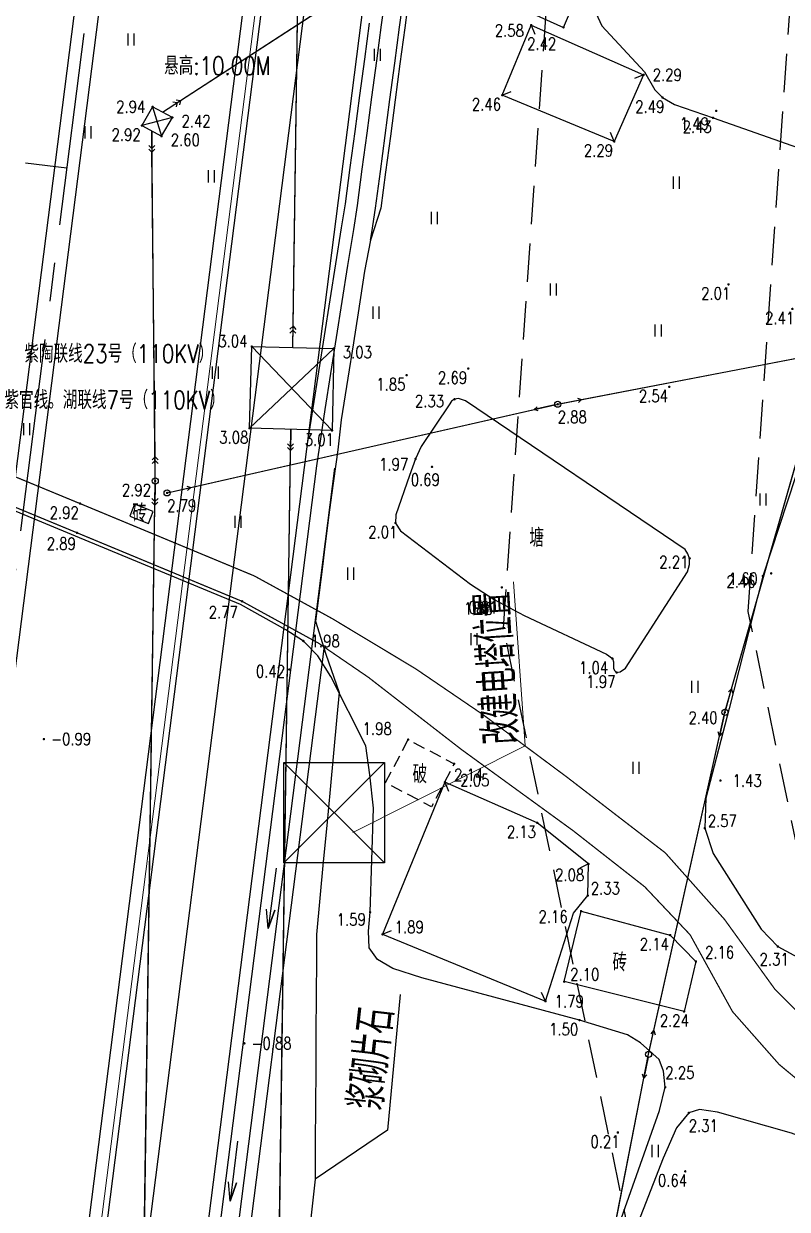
# Model space of a CAD drawing. Extents: x 500036 to 1001740, y 2543128 to 5086681.
# Drawn here: x 500765 to 500827.8, y 2543858.7 to 2543956.4 of the extents above; entities that cross this region are included whole.
import ezdxf
from ezdxf.enums import TextEntityAlignment as Align

# ---------------------------------------------------------------- set-up
doc = ezdxf.new("R2010")
doc.units = 0
doc.header["$LTSCALE"] = 0.5
for name, pattern in [('CENTER', [50.8, 31.75, -6.35, 6.35, -6.35]), ('HIDDEN', [9.525, 6.35, -3.175]), ('X5', [3, 2, -1])]:
    doc.linetypes.add(name, pattern=pattern)
doc.layers.get('0').update_dxf_attribs({"linetype": 'CONTINUOUS', "lineweight": 5})
for name, color, linetype in [('0-文字', 7, 'CONTINUOUS'), ('0新建线路', 7, 'CONTINUOUS'), ('GCD', 8, 'CONTINUOUS'), ('L-河涌边线', 160, 'CONTINUOUS'), ('SPX', 4, 'CONTINUOUS'), ('station', 6, 'CONTINUOUS'), ('zhix', 2, 'CONTINUOUS'), ('分隔带', 3, 'CONTINUOUS'), ('地形图', 8, 'CONTINUOUS'), ('桥梁', 6, 'CONTINUOUS'), ('流水线', 5, 'CONTINUOUS'), ('路基边线', 1, 'CONTINUOUS'), ('路面边线', 7, 'CONTINUOUS')]:
    doc.layers.add(name, color=color, linetype=linetype)
doc.layers.add('标注', color=4, linetype='CONTINUOUS', lineweight=15)
doc.layers.add('隧道', color=6, linetype='CONTINUOUS', lineweight=5)
doc.styles.add('HZ', font='romans.shx', dxfattribs={"width": 0.8, "bigfont": 'hztxt.shx'})
doc.styles.get("Standard").update_dxf_attribs({"font": 'simplex1.shx', "width": 0.7, "bigfont": 'hztxt.shx'})
doc.linetypes.add('10421', pattern='A,2,[150,AAA.SHX,S=1,R=0,X=0,Y=1],1e-11', length=2)

# ---------------------------------------------------------------- blocks, each defined once
blk = doc.blocks.new('GC200')
at = {"linetype": 'Continuous', "const_width": 0.2, "flags": 128}
blk.add_lwpolyline([(-0.1, 0, 1), (0.1, 0, 1)], format="xyb", close=True, dxfattribs=at)
blk = doc.blocks.new('gc013b')
at = {"linetype": 'Continuous'}
blk.add_line((0.5, 0), (4, 0), dxfattribs=at)
at = {"linetype": 'Continuous', "flags": 128}
blk.add_lwpolyline([(3.39, 0.35), (4, 0), (3.39, -0.35)], dxfattribs=at)
blk = doc.blocks.new('gc170')
at = {"linetype": 'Continuous'}
blk.add_circle((0, 0), 0.5, dxfattribs=at)
blk = doc.blocks.new('gc121')
for p, q in [((-0.5, -1), (-0.5, 1)), ((0.5, -1), (0.5, 1))]:
    blk.add_line(p, q)
blk = doc.blocks.new('gc013a')
at = {"linetype": 'Continuous'}
blk.add_line((0.5, 0), (4, 0), dxfattribs=at)
at = {"linetype": 'Continuous', "flags": 128}
for points in [[(2.88, 0.5), (3.38, 0), (2.88, -0.5)], [(3.5, 0.5), (4, 0), (3.5, -0.5)]]:
    blk.add_lwpolyline(points, dxfattribs=at)

msp = doc.modelspace()

# ---------------------------------------------------------------- linework, layer by layer
at = {"layer": '0新建线路', "color": 5}
for points in [[(500786.415, 2543895.506), (500794.679, 2543887.242)], [(500794.679, 2543895.506), (500786.415, 2543887.242)]]:
    msp.add_lwpolyline(points, dxfattribs=at)
msp.add_lwpolyline([(500786.415, 2543895.506), (500794.679, 2543895.506), (500794.679, 2543887.242), (500786.415, 2543887.242)], close=True, dxfattribs=at)
at = {"layer": 'L-河涌边线', "linetype": 'HIDDEN'}
for points in [[(500849.141, 2543789.695), (500824.636, 2543907.953), (500832.14, 2544016.338), (500837.135, 2544079.62), (500821.772, 2544097.598), (500808.522, 2544098.63)], [(500829.557, 2543785.637), (500804.493, 2543906.59), (500812.194, 2544017.816), (500816.544, 2544072.929), (500811.953, 2544078.302), (500806.968, 2544078.69)]]:
    msp.add_lwpolyline(points, dxfattribs=at)
at = {"layer": 'SPX', "flags": 128}
for points in [[(500796.754, 2543959.004), (500796.359, 2543956.03), (500795.964, 2543953.056), (500795.569, 2543950.082), (500795.175, 2543947.108), (500794.78, 2543944.134), (500794.385, 2543941.16), (500793.534, 2543938.543), (500793.053, 2543935.984), (500792.525, 2543932.54), (500792.132, 2543930.069), (500791.684, 2543927.157), (500791.115, 2543923.729), (500790.844, 2543921.265), (500790.336, 2543917.53), (500790.115, 2543915.899), (500789.786, 2543913.314), (500789.576, 2543911.666), (500789.276, 2543909.309), (500789.004, 2543907.167), (500789.86, 2543904.437), (500790.948, 2543901.275), (500790.763, 2543899.282), (500790.486, 2543896.293), (500790.208, 2543893.304), (500789.93, 2543890.315), (500789.653, 2543887.327), (500789.375, 2543884.338), (500789.098, 2543881.349), (500789.085, 2543879.334), (500789.067, 2543876.312), (500789.048, 2543873.291), (500789.029, 2543870.269), (500789.01, 2543867.247), (500788.992, 2543864.225), (500788.973, 2543861.203), (500788.757, 2543859.215), (500788.432, 2543856.232)], [(500789.118, 2543919.945), (500789.8, 2543924.576), (500790.27, 2543927.54), (500790.741, 2543930.504), (500791.211, 2543933.469), (500791.681, 2543936.433), (500792.151, 2543939.397), (500792.467, 2543941.386), (500792.863, 2543944.372), (500793.259, 2543947.346), (500793.654, 2543950.32), (500794.049, 2543953.294), (500794.444, 2543956.268), (500794.84, 2543959.242)], [(500793.534, 2543938.543), (500793.633, 2543939.162), (500793.951, 2543941.17), (500794.35, 2543944.175), (500794.746, 2543947.149), (500795.141, 2543950.123), (500795.536, 2543953.096), (500795.931, 2543956.07), (500796.327, 2543959.044)], [(500788.342, 2543921.768), (500788.812, 2543924.732), (500789.283, 2543927.697), (500789.753, 2543930.661), (500790.223, 2543933.625), (500790.693, 2543936.59), (500791.163, 2543939.554), (500791.477, 2543941.53), (500791.872, 2543944.504), (500792.267, 2543947.478), (500792.663, 2543950.452), (500793.058, 2543953.426), (500793.453, 2543956.4)], [(500788.589, 2543923.321), (500788.812, 2543924.732), (500789.283, 2543927.697), (500789.753, 2543930.661), (500790.223, 2543933.625), (500790.693, 2543936.59), (500791.163, 2543939.554), (500791.477, 2543941.53), (500791.872, 2543944.504), (500792.267, 2543947.478), (500792.663, 2543950.452), (500793.058, 2543953.426), (500793.453, 2543956.4)], [(500778.602, 2543837.338), (500789.118, 2543919.945)], [(500780.09, 2543837.148), (500790.606, 2543919.756)]]:
    msp.add_lwpolyline(points, dxfattribs=at)
msp.add_lwpolyline([(500802.095, 2543807.696), (500795.446, 2543812.425), (500783.282, 2543828.68, -0.194666), (500781.082, 2543837.022), (500789.721, 2543904.881)], format="xyb", dxfattribs=at)
at = {"layer": 'station', "color": 6}
msp.add_line((500768.548, 2543944.449), (500765.147, 2543944.882), dxfattribs=at)
at = {"layer": 'zhix', "linetype": 'CENTER', "flags": 128}
msp.add_lwpolyline([(500793.177, 2543473.03), (500792.623, 2543473.863), (500792.07, 2543474.696), (500791.517, 2543475.529), (500790.964, 2543476.363), (500790.411, 2543477.196), (500789.859, 2543478.029), (500789.306, 2543478.863), (500788.754, 2543479.697), (500788.203, 2543480.531), (500787.652, 2543481.365), (500787.101, 2543482.2), (500786.551, 2543483.035), (500786.001, 2543483.871), (500785.452, 2543484.707), (500784.904, 2543485.543), (500784.357, 2543486.38), (500783.81, 2543487.217), (500783.264, 2543488.055), (500782.719, 2543488.893), (500782.174, 2543489.732), (500781.631, 2543490.572), (500781.089, 2543491.412), (500780.548, 2543492.253), (500780.008, 2543493.094), (500779.469, 2543493.937), (500778.931, 2543494.78), (500778.395, 2543495.624), (500777.859, 2543496.468), (500777.326, 2543497.314), (500776.793, 2543498.161), (500776.262, 2543499.008), (500775.733, 2543499.856), (500775.205, 2543500.706), (500774.679, 2543501.556), (500774.154, 2543502.407), (500773.631, 2543503.26), (500773.11, 2543504.113), (500772.59, 2543504.968), (500772.073, 2543505.823), (500771.557, 2543506.68), (500771.044, 2543507.538), (500770.532, 2543508.397), (500770.022, 2543509.258), (500769.515, 2543510.119), (500769.009, 2543510.982), (500768.506, 2543511.846), (500768.006, 2543512.712), (500767.507, 2543513.579), (500767.011, 2543514.447), (500766.517, 2543515.317), (500766.026, 2543516.188), (500765.537, 2543517.06), (500765.051, 2543517.934), (500764.568, 2543518.81), (500764.087, 2543519.687), (500763.609, 2543520.565), (500763.134, 2543521.445), (500762.662, 2543522.326), (500762.193, 2543523.209), (500761.726, 2543524.094), (500761.263, 2543524.98), (500760.803, 2543525.868), (500760.346, 2543526.757), (500759.892, 2543527.648), (500759.441, 2543528.541), (500758.994, 2543529.436), (500758.55, 2543530.332), (500758.11, 2543531.229), (500757.673, 2543532.129), (500757.239, 2543533.03, -0.10866), (500732.772, 2543637.598), (500732.761, 2543638.598), (500732.753, 2543639.598), (500732.75, 2543640.598), (500732.75, 2543641.598), (500732.754, 2543642.598), (500732.762, 2543643.598), (500732.773, 2543644.598), (500732.788, 2543645.598), (500732.807, 2543646.598), (500732.829, 2543647.597), (500732.854, 2543648.597), (500732.883, 2543649.597), (500732.915, 2543650.596), (500732.951, 2543651.596), (500732.989, 2543652.595), (500733.031, 2543653.594), (500733.076, 2543654.593), (500733.124, 2543655.592), (500733.175, 2543656.59), (500733.228, 2543657.589), (500733.285, 2543658.587), (500733.344, 2543659.586), (500733.407, 2543660.584), (500733.471, 2543661.582), (500733.539, 2543662.579), (500733.609, 2543663.577), (500733.681, 2543664.574), (500733.756, 2543665.571), (500733.834, 2543666.568), (500733.913, 2543667.565), (500733.995, 2543668.562), (500734.079, 2543669.558), (500734.166, 2543670.555), (500734.254, 2543671.551), (500734.345, 2543672.547), (500734.437, 2543673.542), (500734.531, 2543674.538), (500734.628, 2543675.533), (500734.726, 2543676.528), (500734.826, 2543677.523), (500734.927, 2543678.518), (500735.031, 2543679.513), (500735.135, 2543680.507), (500735.242, 2543681.502), (500735.35, 2543682.496), (500735.459, 2543683.49), (500735.569, 2543684.484), (500735.681, 2543685.477), (500735.795, 2543686.471), (500735.909, 2543687.464), (500736.024, 2543688.458), (500736.141, 2543689.451), (500736.259, 2543690.444), (500736.377, 2543691.437), (500736.497, 2543692.43), (500736.617, 2543693.423), (500736.738, 2543694.415), (500736.86, 2543695.408), (500736.983, 2543696.4), (500737.106, 2543697.393), (500737.229, 2543698.385), (500737.354, 2543699.377), (500737.478, 2543700.369), (500737.603, 2543701.361), (500737.729, 2543702.354), (500737.855, 2543703.346), (500737.98, 2543704.338), (500738.107, 2543705.33), (500738.233, 2543706.322), (500738.359, 2543707.314), (500779.058, 2544027.005)], format="xyb", dxfattribs=at)
at = {"layer": '分隔带', "flags": 128}
for points in [[(500737.367, 2543707.44), (500778.066, 2544027.131, 0.024684), (500785.943, 2544182.86, 0.024684)], [(500739.351, 2543707.187), (500780.05, 2544026.879, 0.017447), (500791.815, 2544125.754, 0.015388)]]:
    msp.add_lwpolyline(points, format="xyb", dxfattribs=at)
for points in [[(500772.898, 2543838.064), (500796.666, 2544024.763)], [(500767.024, 2543819.642), (500789.125, 2543993.241)]]:
    msp.add_lwpolyline(points, dxfattribs=at)
at = {"layer": '地形图', "color": 1, "linetype": 'Continuous'}
for p, q in [((500787.158, 2543931.437), (500790.636, 2544175.493)), ((500790.505, 2543929.608), (500783.581, 2543923.04)), ((500783.76, 2543929.767), (500790.376, 2543922.855)), ((500783.697, 2543692.777), (500786.954, 2543921.198))]:
    msp.add_line(p, q, dxfattribs=at)
at = {"layer": '地形图', "linetype": 'Continuous'}
for p, q in [((500777.883, 2543950.025), (500837.523, 2543988.748)), ((500806.768, 2543956.241), (500807.065, 2543955.498)), ((500816.019, 2543952.144), (500815.273, 2543951.855)), ((500804.382, 2543950.469), (500805.121, 2543950.776)), ((500777.229, 2543948.633), (500774.724, 2543947.965)), ((500775.602, 2543949.511), (500776.339, 2543947.087)), ((500813.604, 2543946.661), (500813.306, 2543947.403)), ((500775.799, 2543920.7), (500775.549, 2543945.776)), ((500810.914, 2543925.399), (500829.211, 2543928.931)), ((500823.256, 2543901.572), (500830.626, 2543927.387)), ((500778.743, 2543918.161), (500807, 2543924.577)), ((500773.686, 2543770.872), (500775.79, 2543916.7)), ((500816.866, 2543873.438), (500822.272, 2543897.697)), ((500799.662, 2543893.895), (500799.961, 2543893.153)), ((500811.485, 2543887.162), (500810.759, 2543886.825)), ((500794.531, 2543881.367), (500795.269, 2543881.676)), ((500807.948, 2543875.853), (500807.609, 2543876.578)), ((500812.096, 2543849.305), (500816.048, 2543869.523))]:
    msp.add_line(p, q, dxfattribs=at)
at = {"layer": '地形图', "color": 1, "linetype": 'Continuous', "flags": 128}
for points in [[(500787.133, 2543929.688), (500790.661, 2544177.243)], [(500783.672, 2543691.027), (500786.978, 2543922.947)]]:
    msp.add_lwpolyline(points, dxfattribs=at)
at = {"layer": '地形图', "linetype": 'Continuous', "flags": 128}
for points in [[(500776.415, 2543949.072), (500839.2, 2543989.837), (500903.385, 2544032.645)], [(500773.657, 2543768.872), (500775.819, 2543918.7), (500775.531, 2543947.526)], [(500813.507, 2543809.992), (500811.712, 2543847.342), (500816.431, 2543871.485), (500822.707, 2543899.649), (500831.175, 2543929.31)]]:
    msp.add_lwpolyline(points, dxfattribs=at)
at = {"layer": '地形图', "linetype": '10421', "flags": 128}
for points in [[(500832.955, 2543987.553), (500831.087, 2543987.757), (500827.595, 2543987.403), (500824.376, 2543986.729), (500821.814, 2543985.911), (500820.351, 2543984.878), (500814.966, 2543975.729), (500814.135, 2543973.711), (500813.57, 2543971.553), (500812.894, 2543966.059), (500812.412, 2543961.975), (500812.157, 2543959.793), (500812.064, 2543958.685), (500812.085, 2543957.264), (500812.573, 2543956.19), (500816.099, 2543952.396), (500816.952, 2543950.901), (500817.58, 2543950.273), (500818.547, 2543949.7), (500821.73, 2543948.614), (500838.214, 2543942.813), (500840.474, 2543942.156), (500850.818, 2543939.259), (500853, 2543938.489), (500857.128, 2543936.626), (500859.104, 2543935.557), (500861.945, 2543934.653), (500865.21, 2543934.142), (500866.862, 2543934.261), (500871.817, 2543935.357), (500874.229, 2543936.068), (500876.194, 2543936.889), (500878.35, 2543938.326), (500880.771, 2543940.281), (500881.852, 2543941.434), (500883.417, 2543943.472), (500884.268, 2543944.675), (500884.627, 2543946.068), (500885.249, 2543951.366), (500886.097, 2543958.292), (500885.937, 2543960.238), (500885.086, 2543962.652), (500883.571, 2543965.516), (500881.845, 2543967.922), (500879.313, 2543970.094), (500872.843, 2543973.26), (500862.116, 2543977.079), (500848.144, 2543981.405), (500844.156, 2543982.949), (500838.339, 2543985.476), (500834.564, 2543987.085)], [(500844.444, 2543935.189), (500841.607, 2543935.152), (500838.849, 2543934.758), (500836.803, 2543933.444), (500833.059, 2543930.502), (500831.948, 2543928.912), (500831.205, 2543927.219), (500825.832, 2543910.869), (500823.073, 2543899.956), (500821.14, 2543892.588), (500821.048, 2543890.105), (500821.752, 2543888.035), (500825.685, 2543881.802), (500827.069, 2543880.361), (500829.055, 2543879.283), (500834.287, 2543877.27), (500838.371, 2543876.051), (500841.644, 2543875.731), (500843.644, 2543875.688), (500846.227, 2543876.364), (500848.44, 2543877.11), (500851.628, 2543879.207), (500853.986, 2543880.976), (500855.754, 2543882.804), (500858.777, 2543887.082), (500859.238, 2543888.31), (500859.385, 2543889.323), (500859.387, 2543890.346), (500859.215, 2543892.256), (500859.202, 2543894.092), (500859.342, 2543895.396), (500859.689, 2543897.388), (500860.435, 2543900.88), (500862.543, 2543910.192), (500862.745, 2543911.859), (500862.867, 2543915.719), (500862.77, 2543920.768), (500862.203, 2543924.345), (500861.329, 2543926.763), (500860.118, 2543928.747), (500858.783, 2543930.227), (500855.705, 2543932.041), (500852.403, 2543933.413), (500848.82, 2543934.344)], [(500782.837, 2543908.519), (500769.267, 2543914.156), (500759.448, 2543918.218), (500747.754, 2543922.636), (500731.638, 2543928.238), (500723.025, 2543931.205), (500718.091, 2543932.677), (500714.309, 2543933.416), (500710.854, 2543933.908), (500705.394, 2543933.718), (500704.586, 2543933.567), (500704.036, 2543933.345), (500703.351, 2543932.803), (500702.931, 2543932.236), (500699.34, 2543925.43), (500698.681, 2543923.504), (500698.329, 2543921.661), (500697.882, 2543915.109), (500697.503, 2543912.896), (500696.412, 2543910.968), (500696.412, 2543910.968), (500695.996, 2543909.971), (500695.626, 2543908.937), (500692.709, 2543898.328), (500692.494, 2543897.826), (500692.126, 2543897.393), (500691.791, 2543897.228), (500691.385, 2543897.161), (500688.865, 2543898.289), (500688.534, 2543898.318), (500688.314, 2543898.228), (500688.094, 2543898.059), (500687.957, 2543897.72), (500686.676, 2543894.787), (500686.137, 2543892.95), (500682.554, 2543876.417), (500680.625, 2543868.606), (500680.552, 2543867.873), (500680.527, 2543866.936), (500680.698, 2543865.124), (500682.727, 2543859.589), (500684.146, 2543853.685), (500684.282, 2543853.434), (500684.408, 2543853.246), (500684.748, 2543853.19), (500685.177, 2543853.325), (500686.2, 2543854.046), (500686.519, 2543854.161), (500686.813, 2543854.174), (500687.028, 2543854.131), (500687.274, 2543854.03), (500689.014, 2543852.719), (500689.126, 2543852.515), (500689.157, 2543852.273), (500689.14, 2543851.86), (500688.824, 2543851.52), (500688.784, 2543851.339), (500688.943, 2543851.137), (500690.061, 2543850.526), (500694.718, 2543848.384), (500698.217, 2543846.85), (500701.658, 2543845.59), (500706.487, 2543844.06), (500708.414, 2543843.56), (500711.042, 2543842.943), (500712.149, 2543842.569), (500713.198, 2543841.978), (500715.468, 2543840.063), (500716.166, 2543839.618), (500718.788, 2543838.246), (500719.556, 2543838.034), (500720.098, 2543837.957), (500720.683, 2543838.182), (500721.777, 2543839.268), (500721.989, 2543839.406), (500722.214, 2543839.465), (500722.534, 2543839.325), (500723.074, 2543838.856), (500723.144, 2543838.557), (500723.099, 2543838.203), (500722.168, 2543836.854), (500722.022, 2543836.307), (500722.142, 2543835.721), (500722.898, 2543834.415), (500723.107, 2543833.603), (500723.034, 2543833.074), (500722.849, 2543832.56), (500720.732, 2543828.454), (500719.81, 2543826.954), (500715.983, 2543822.988), (500715.399, 2543822.275), (500714.785, 2543821.366), (500714.171, 2543820.203), (500713.769, 2543819), (500713.447, 2543817.861), (500711.077, 2543806.253), (500709.061, 2543798.909), (500708.737, 2543797.435), (500708.659, 2543796.053), (500708.982, 2543791.195), (500708.956, 2543790.31), (500708.819, 2543788.518), (500708.858, 2543787.16), (500709.059, 2543786.558), (500709.29, 2543786.106), (500710.006, 2543785.717), (500711.614, 2543785.53), (500721.985, 2543786.026), (500725.684, 2543786.032), (500728.96, 2543785.823), (500730.891, 2543785.62), (500732.685, 2543785.311), (500733.942, 2543784.974), (500734.84, 2543784.623), (500741.462, 2543780.571), (500742.293, 2543779.925), (500743.017, 2543779.257), (500743.986, 2543777.996), (500745.283, 2543776.801), (500746.93, 2543775.811), (500750.254, 2543774.151), (500751.961, 2543773.577), (500760.078, 2543771.712), (500763.514, 2543770.807), (500764.925, 2543770.597), (500766.606, 2543770.408), (500772.834, 2543770.224), (500774.212, 2543770.319), (500777.615, 2543771.127), (500778.264, 2543771.169), (500779.036, 2543771.175), (500779.912, 2543770.964), (500780.304, 2543770.936), (500781.199, 2543771.1), (500783.614, 2543771.535), (500784.069, 2543771.765), (500784.49, 2543772.065), (500784.957, 2543772.577), (500785.294, 2543773.071), (500790.547, 2543783.684), (500792.054, 2543786.357), (500794.851, 2543790.521), (500795.465, 2543791.814), (500795.635, 2543792.569), (500795.727, 2543793.631), (500795.438, 2543794.233), (500794.82, 2543794.75), (500792.948, 2543795.171), (500792.798, 2543795.312), (500792.74, 2543795.437), (500792.745, 2543795.715), (500792.855, 2543795.954), (500795.917, 2543800.986), (500802.525, 2543813.48), (500803.517, 2543815.748), (500803.846, 2543817.688), (500803.975, 2543820.637), (500804.441, 2543824.387), (500804.695, 2543825.516), (500805.172, 2543827.455), (500811.764, 2543850.604), (500812.601, 2543853.513), (500817.328, 2543866.853), (500817.801, 2543868.77), (500817.657, 2543870.104), (500817.288, 2543871.053), (500815.749, 2543872.431), (500814.698, 2543873.094), (500810.743, 2543874.302), (500797.755, 2543877.778), (500795.376, 2543878.551), (500794.125, 2543879.295), (500793.424, 2543880.265), (500793.37, 2543881.614), (500793.505, 2543883.191), (500793.773, 2543891.762), (500793.495, 2543894.489), (500793.139, 2543896.894), (500790.282, 2543902.612), (500789.191, 2543904.296), (500788.009, 2543905.52), (500786.576, 2543906.451)], [(500819.808, 2543912.327), (500819.657, 2543912.711), (500819.444, 2543913.057), (500801.35, 2543925.31), (500800.783, 2543925.485), (500800.446, 2543925.427), (500800.212, 2543925.273), (500800.005, 2543924.972), (500797.714, 2543921.527), (500797.247, 2543920.523), (500796.734, 2543919.141), (500795.618, 2543915.924), (500795.598, 2543915.239), (500796.014, 2543914.591), (500801.761, 2543910.21), (500803.724, 2543908.944), (500806.182, 2543907.625), (500812.96, 2543904.432), (500813.451, 2543904.08), (500813.547, 2543903.8), (500813.53, 2543903.259), (500813.64, 2543903.053), (500813.798, 2543902.923), (500814.097, 2543902.974), (500814.516, 2543903.283), (500819.629, 2543911.23), (500819.788, 2543911.825)]]:
    msp.add_lwpolyline(points, close=True, dxfattribs=at)
at = {"layer": '地形图', "linetype": 'Continuous', "flags": 128}
for points, elevation in [([(500811.604, 2543961.122), (500809.107, 2543962.367), (500806.919, 2543957.172), (500809.429, 2543956.058)], 2.468), ([(500816.019, 2543952.144), (500813.604, 2543946.661), (500804.382, 2543950.469), (500806.768, 2543956.241)], 2.29)]:
    msp.add_lwpolyline(points, close=True, dxfattribs=dict(at, elevation=elevation))
for points in [[(500777.229, 2543948.633), (500775.602, 2543949.511), (500774.724, 2543947.965), (500776.339, 2543947.087)], [(500794.531, 2543881.367), (500807.948, 2543875.853), (500810.24, 2543883.122), (500811.419, 2543884.556), (500811.485, 2543887.162), (500807.254, 2543890.553), (500799.662, 2543893.895)], [(500810.869, 2543883.275), (500818.198, 2543881.306), (500820.324, 2543879.131), (500819.353, 2543875.013), (500809.478, 2543877.469)]]:
    msp.add_lwpolyline(points, close=True, dxfattribs=at)
at = {"layer": '地形图', "linetype": 'Continuous', "const_width": 0.1, "flags": 128}
for points in [[(500718.718, 2543935.221), (500723.826, 2543933.697), (500732.494, 2543930.712), (500748.646, 2543925.096), (500760.41, 2543920.652), (500770.269, 2543916.573), (500783.971, 2543910.882), (500790.365, 2543907.378), (500797.258, 2543903.231), (500802.811, 2543899.447), (500809.717, 2543894.305), (500817.795, 2543888.083), (500822.683, 2543882.588), (500826.806, 2543876.871), (500833.406, 2543870.258), (500838.013, 2543866.952), (500844.088, 2543863.731), (500861.04, 2543855.292)], [(500718.163, 2543932.969), (500723.117, 2543931.491), (500731.736, 2543928.522), (500747.856, 2543922.918), (500759.558, 2543918.497), (500769.382, 2543914.433), (500782.967, 2543908.79), (500789.252, 2543905.346), (500793.368, 2543902.529), (500801.015, 2543896.592), (500810.226, 2543889.894), (500816.108, 2543885.282), (500819.844, 2543881.332), (500823.339, 2543874.998), (500827.173, 2543870.653), (500832.327, 2543866.37), (500839.886, 2543861.653), (500846.987, 2543858.268), (500860.343, 2543851.928)]]:
    msp.add_lwpolyline(points, dxfattribs=at)
at = {"layer": '地形图', "linetype": 'Continuous', "elevation": 2.787, "flags": 128}
msp.add_lwpolyline([(500776.793, 2543917.718), (500808.95, 2543925.02), (500831.175, 2543929.31)], dxfattribs=at)
at = {"layer": '地形图', "color": 1, "linetype": 'Continuous', "flags": 128}
msp.add_lwpolyline([(500783.76, 2543929.767), (500790.505, 2543929.608), (500790.376, 2543922.855), (500783.581, 2543923.04)], close=True, dxfattribs=at)
at = {"layer": '地形图', "linetype": 'Continuous', "ltscale": 10}
msp.add_lwpolyline([(500775.267, 2543915.199), (500775.659, 2543916.194), (500774.117, 2543916.801), (500773.726, 2543915.806)], close=True, dxfattribs=at)
at = {"layer": '地形图', "linetype": 'X5', "flags": 128}
msp.add_lwpolyline([(500794.774, 2543893.863), (500796.638, 2543897.402), (500800.423, 2543895.408), (500798.559, 2543891.869)], close=True, dxfattribs=at)
at = {"layer": '地形图', "linetype": '10421', "elevation": 2.195, "flags": 128}
msp.add_lwpolyline([(500853.217, 2543854.366), (500835.177, 2543862.446), (500828.205, 2543865.001), (500822.091, 2543866.728), (500820.627, 2543866.946), (500819.731, 2543866.658), (500818.723, 2543865.421), (500817.63, 2543862.936), (500814.345, 2543854.465), (500812.834, 2543850.475), (500810.037, 2543840.812), (500806.11, 2543828.506), (500805.727, 2543827.061), (500804.838, 2543822.68), (500804.572, 2543821.484), (500804.454, 2543820.243), (500804.763, 2543818.752), (500805.363, 2543817.456), (500806.181, 2543816.572), (500807.467, 2543815.699), (500811.048, 2543814.562), (500823.932, 2543809.334), (500831.71, 2543807.287), (500837.095, 2543805.632), (500841.314, 2543804.319), (500842.98, 2543803.988), (500843.969, 2543804.05), (500845.254, 2543804.769), (500846.002, 2543805.751), (500846.397, 2543806.937), (500846.68, 2543807.663), (500850.307, 2543816.108), (500852.774, 2543819.669), (500854.009, 2543822.113), (500855.249, 2543824.92), (500855.955, 2543828.514), (500856.069, 2543830.213), (500856.395, 2543835.008), (500856.705, 2543836.732), (500857.238, 2543838.892), (500858.524, 2543842.038), (500858.267, 2543843.708), (500857.558, 2543845.887), (500857.189, 2543847.422), (500855.442, 2543847.564), (500855.802, 2543852.036), (500854.822, 2543853.147)], close=True, dxfattribs=at)
at = {"layer": '标注', "linetype": 'ByBlock'}
for p, q in [((500806.264, 2543896.876), (500805.308, 2543910.395)), ((500792.088, 2543889.762), (500806.264, 2543896.876))]:
    msp.add_line(p, q, dxfattribs=at)
at = {"layer": '桥梁', "color": 7}
for p, q in [((500795.986, 2543876.404), (500794.929, 2543865.231)), ((500794.929, 2543865.231), (500788.973, 2543861.203))]:
    msp.add_line(p, q, dxfattribs=at)
at = {"layer": '流水线', "flags": 128}
for points in [[(500785.777, 2543886.812), (500785.109, 2543881.857), (500785.648, 2543883.363), (500785.109, 2543881.857), (500784.988, 2543883.452)], [(500782.597, 2543864.343), (500781.983, 2543859.381), (500782.506, 2543860.893), (500781.983, 2543859.381), (500781.845, 2543860.975)]]:
    msp.add_lwpolyline(points, dxfattribs=at)
at = {"layer": '路基边线', "flags": 128}
msp.add_lwpolyline([(500777.61, 2543837.464), (500801.378, 2544024.164)], dxfattribs=at)
at = {"layer": '路面边线', "flags": 128}
msp.add_lwpolyline([(500765.536, 2543819.832), (500787.51, 2543992.436)], dxfattribs=at)
at = {"layer": '隧道', "flags": 128}
msp.add_lwpolyline([(500766.528, 2543819.706), (500788.629, 2543993.304)], dxfattribs=at)

# ---------------------------------------------------------------- block references
at = {"layer": '地形图', "linetype": 'Continuous', "xscale": 0.5, "yscale": 0.5}
for name, p in [('gc121', (500773.832, 2543955.055)), ('gc121', (500794.118, 2543953.792)), ('gc121', (500770.298, 2543947.407)), ('gc121', (500780.454, 2543943.787)), ('gc121', (500818.735, 2543943.267)), ('gc121', (500798.798, 2543940.36)), ('gc121', (500808.591, 2543934.473)), ('gc121', (500794.004, 2543932.561)), ('gc121', (500817.229, 2543931.095)), ('gc121', (500780.769, 2543927.624)), ('gc170', (500808.95, 2543925.02)), ('gc121', (500765.248, 2543922.974)), ('gc170', (500775.819, 2543918.7)), ('gc170', (500776.793, 2543917.718)), ('gc121', (500825.864, 2543917.179)), ('gc121', (500782.65, 2543915.343)), ('gc121', (500791.927, 2543911.066)), ('gc121', (500802.077, 2543905.67)), ('gc121', (500820.248, 2543901.745)), ('gc170', (500822.707, 2543899.649)), ('gc121', (500815.41, 2543895.072)), ('gc170', (500816.431, 2543871.485)), ('gc121', (500816.982, 2543863.526))]:
    msp.add_blockref(name, p, dxfattribs=at)
at = {"layer": '地形图', "linetype": 'Continuous'}
ref = msp.add_blockref('GC200', (500806.768, 2543956.241, 2.582), dxfattribs=dict(at, xscale=0.5, yscale=0.5, zscale=0.5))
ref.add_attrib('height', '2.58', dxfattribs={"layer": 'GCD', "linetype": 'Continuous', "height": 1, "style": 'HZ', "width": 0.8}).set_placement((500803.768, 2543955.791, 2.58), align=Align.MIDDLE_LEFT)
ref = msp.add_blockref('GC200', (500809.429, 2543956.058, 2.424), dxfattribs=dict(at, xscale=0.5, yscale=0.5, zscale=0.5))
ref.add_attrib('height', '2.42', dxfattribs={"layer": 'GCD', "linetype": 'Continuous', "height": 1, "style": 'HZ', "width": 0.8}).set_placement((500806.429, 2543954.708, 2.42), align=Align.MIDDLE_LEFT)
ref = msp.add_blockref('GC200', (500816.019, 2543952.144, 2.29), dxfattribs=dict(at, xscale=0.5, yscale=0.5, zscale=0.5))
ref.add_attrib('height', '2.29', dxfattribs={"layer": 'GCD', "linetype": 'Continuous', "height": 1, "style": 'HZ', "width": 0.8}).set_placement((500816.769, 2543952.144, 2.29), align=Align.MIDDLE_LEFT)
ref = msp.add_blockref('GC200', (500775.602, 2543949.511, 2.935), dxfattribs=dict(at, xscale=0.5, yscale=0.5, zscale=0.5))
ref.add_attrib('height', '2.94', dxfattribs={"layer": 'GCD', "linetype": 'Continuous', "height": 1, "style": 'HZ', "width": 0.8}).set_placement((500772.602, 2543949.511, 2.94), align=Align.MIDDLE_LEFT)
at = {"layer": '地形图', "linetype": 'Continuous', "yscale": 0.5}
for name, p, xscale, rotation in [('gc013a', (500776.206, 2543948.936), 0.4999999999092162, 32.99495395497444), ('gc013a', (500775.529, 2543947.776), 0.5000000002215287, 270.5721238480321), ('gc013a', (500787.129, 2543929.438), 0.5000000000168668, 89.18355936545538), ('gc013b', (500808.95, 2543925.02), 0.4999999999770872, 10.92520291233622), ('gc013b', (500808.95, 2543925.02), 0.5000000000199118, 192.7934070657728), ('gc013a', (500786.982, 2543923.197), 0.5000000000800737, 269.1831994300582), ('gc013a', (500775.819, 2543918.7), 0.5000000002215287, 90.5721238480321), ('gc013a', (500775.819, 2543918.7), 0.4999999998077667, 269.1731714802733), ('gc013b', (500776.793, 2543917.718), 0.5000000000199117, 12.79340706577281), ('gc013b', (500822.707, 2543899.649), 0.5000000000041401, 74.06634069839807), ('gc013b', (500822.707, 2543899.649), 0.499999999810155, 257.4383402779631), ('gc013b', (500816.431, 2543871.485), 0.4999999998101549, 77.43834027796309), ('gc013b', (500816.431, 2543871.485), 0.4999999999876352, 258.9394750973649)]:
    msp.add_blockref(name, p, dxfattribs=dict(at, xscale=xscale, rotation=rotation))
at = {"layer": '地形图', "linetype": 'Continuous'}
ref = msp.add_blockref('GC200', (500804.382, 2543950.469, 2.456), dxfattribs=dict(at, xscale=0.5, yscale=0.5, zscale=0.5))
ref.add_attrib('height', '2.46', dxfattribs={"layer": 'GCD', "linetype": 'Continuous', "height": 1, "style": 'HZ', "width": 0.8}).set_placement((500801.882, 2543949.719, 2.46), align=Align.MIDDLE_LEFT)
ref = msp.add_blockref('GC200', (500817.58, 2543950.273, 2.493), dxfattribs=dict(at, xscale=0.5, yscale=0.5, zscale=0.5))
ref.add_attrib('height', '2.49', dxfattribs={"layer": 'GCD', "linetype": 'Continuous', "height": 1, "style": 'HZ', "width": 0.8}).set_placement((500815.33, 2543949.523, 2.49), align=Align.MIDDLE_LEFT)
ref = msp.add_blockref('GC200', (500777.229, 2543948.633, 2.422), dxfattribs=dict(at, xscale=0.5, yscale=0.5, zscale=0.5))
ref.add_attrib('height', '2.42', dxfattribs={"layer": 'GCD', "linetype": 'Continuous', "height": 1, "style": 'HZ', "width": 0.8}).set_placement((500777.979, 2543948.333, 2.42), align=Align.MIDDLE_LEFT)
ref = msp.add_blockref('GC200', (500821.995, 2543949.177, 1.49), dxfattribs=dict(at, xscale=0.5, yscale=0.5, zscale=0.5))
ref.add_attrib('height', '1.49', dxfattribs={"layer": 'GCD', "linetype": 'Continuous', "height": 1, "style": 'HZ', "width": 0.8}).set_placement((500818.995, 2543948.127, 1.49), align=Align.MIDDLE_LEFT)
ref = msp.add_blockref('GC200', (500821.73, 2543948.614, 2.429), dxfattribs=dict(at, xscale=0.5, yscale=0.5, zscale=0.5))
ref.add_attrib('height', '2.43', dxfattribs={"layer": 'GCD', "linetype": 'Continuous', "height": 1, "style": 'HZ', "width": 0.8}).set_placement((500819.23, 2543947.864, 2.43), align=Align.MIDDLE_LEFT)
ref = msp.add_blockref('GC200', (500774.724, 2543947.965, 2.922), dxfattribs=dict(at, xscale=0.5, yscale=0.5, zscale=0.5))
ref.add_attrib('height', '2.92', dxfattribs={"layer": 'GCD', "linetype": 'Continuous', "height": 1, "style": 'HZ', "width": 0.8}).set_placement((500772.224, 2543947.215, 2.92), align=Align.MIDDLE_LEFT)
ref = msp.add_blockref('GC200', (500776.339, 2543947.087, 2.602), dxfattribs=dict(at, xscale=0.5, yscale=0.5, zscale=0.5))
ref.add_attrib('height', '2.60', dxfattribs={"layer": 'GCD', "linetype": 'Continuous', "height": 1, "style": 'HZ', "width": 0.8}).set_placement((500777.089, 2543946.787, 2.6), align=Align.MIDDLE_LEFT)
ref = msp.add_blockref('GC200', (500813.604, 2543946.661, 2.286), dxfattribs=dict(at, xscale=0.5, yscale=0.5, zscale=0.5))
ref.add_attrib('height', '2.29', dxfattribs={"layer": 'GCD', "linetype": 'Continuous', "height": 1, "style": 'HZ', "width": 0.8}).set_placement((500811.104, 2543945.911, 2.29), align=Align.MIDDLE_LEFT)
ref = msp.add_blockref('GC200', (500823.004, 2543934.89, 2.01), dxfattribs=dict(at, xscale=0.5, yscale=0.5, zscale=0.5))
ref.add_attrib('height', '2.01', dxfattribs={"layer": 'GCD', "linetype": 'Continuous', "height": 1, "style": 'HZ', "width": 0.8}).set_placement((500820.754, 2543934.14, 2.01), align=Align.MIDDLE_LEFT)
ref = msp.add_blockref('GC200', (500828.262, 2543932.868, 2.411), dxfattribs=dict(at, xscale=0.5, yscale=0.5, zscale=0.5))
ref.add_attrib('height', '2.41', dxfattribs={"layer": 'GCD', "linetype": 'Continuous', "height": 1, "style": 'HZ', "width": 0.8}).set_placement((500826.012, 2543932.118, 2.41), align=Align.MIDDLE_LEFT)
ref = msp.add_blockref('GC200', (500783.76, 2543929.767, 3.036), dxfattribs=dict(at, xscale=0.5, yscale=0.5, zscale=0.5))
ref.add_attrib('height', '3.04', dxfattribs={"layer": 'GCD', "linetype": 'Continuous', "height": 1, "style": 'HZ', "width": 0.8}).set_placement((500781.01, 2543930.217, 3.04), align=Align.MIDDLE_LEFT)
ref = msp.add_blockref('GC200', (500790.505, 2543929.608, 3.033), dxfattribs=dict(at, xscale=0.5, yscale=0.5, zscale=0.5))
ref.add_attrib('height', '3.03', dxfattribs={"layer": 'GCD', "linetype": 'Continuous', "height": 1, "style": 'HZ', "width": 0.8}).set_placement((500791.255, 2543929.308, 3.03), align=Align.MIDDLE_LEFT)
ref = msp.add_blockref('GC200', (500796.511, 2543927.409, 1.85), dxfattribs=dict(at, xscale=0.5, yscale=0.5, zscale=0.5))
ref.add_attrib('height', '1.85', dxfattribs={"layer": 'GCD', "linetype": 'Continuous', "height": 1, "style": 'HZ', "width": 0.8}).set_placement((500794.011, 2543926.659, 1.85), align=Align.MIDDLE_LEFT)
ref = msp.add_blockref('GC200', (500801.587, 2543927.953, 2.689), dxfattribs=dict(at, xscale=0.5, yscale=0.5, zscale=0.5))
ref.add_attrib('height', '2.69', dxfattribs={"layer": 'GCD', "linetype": 'Continuous', "height": 1, "style": 'HZ', "width": 0.8}).set_placement((500799.087, 2543927.203, 2.69), align=Align.MIDDLE_LEFT)
ref = msp.add_blockref('GC200', (500818.132, 2543926.452, 2.54), dxfattribs=dict(at, xscale=0.5, yscale=0.5, zscale=0.5))
ref.add_attrib('height', '2.54', dxfattribs={"layer": 'GCD', "linetype": 'Continuous', "height": 1, "style": 'HZ', "width": 0.8}).set_placement((500815.632, 2543925.702, 2.54), align=Align.MIDDLE_LEFT)
ref = msp.add_blockref('GC200', (500800.446, 2543925.427, 2.332), dxfattribs=dict(at, xscale=0.5, yscale=0.5, zscale=0.5))
ref.add_attrib('height', '2.33', dxfattribs={"layer": 'GCD', "linetype": 'Continuous', "height": 1, "style": 'HZ', "width": 0.8}).set_placement((500797.196, 2543925.277, 2.33), align=Align.MIDDLE_LEFT)
ref = msp.add_blockref('GC200', (500808.95, 2543925.02, 2.884), dxfattribs=dict(at, xscale=0.5, yscale=0.5, zscale=0.5))
ref.add_attrib('height', '2.88', dxfattribs={"layer": 'GCD', "linetype": 'Continuous', "height": 1, "style": 'HZ', "width": 0.8}).set_placement((500808.95, 2543923.97, 2.88), align=Align.MIDDLE_LEFT)
ref = msp.add_blockref('GC200', (500783.581, 2543923.04, 3.08), dxfattribs=dict(at, xscale=0.5, yscale=0.5, zscale=0.5))
ref.add_attrib('height', '3.08', dxfattribs={"layer": 'GCD', "linetype": 'Continuous', "height": 1, "style": 'HZ', "width": 0.8}).set_placement((500781.081, 2543922.29, 3.08), align=Align.MIDDLE_LEFT)
ref = msp.add_blockref('GC200', (500790.376, 2543922.855, 3.006), dxfattribs=dict(at, xscale=0.5, yscale=0.5, zscale=0.5))
ref.add_attrib('height', '3.01', dxfattribs={"layer": 'GCD', "linetype": 'Continuous', "height": 1, "style": 'HZ', "width": 0.8}).set_placement((500788.126, 2543922.105, 3.01), align=Align.MIDDLE_LEFT)
ref = msp.add_blockref('GC200', (500797.247, 2543920.523, 1.969), dxfattribs=dict(at, xscale=0.5, yscale=0.5, zscale=0.5))
ref.add_attrib('height', '1.97', dxfattribs={"layer": 'GCD', "linetype": 'Continuous', "height": 1, "style": 'HZ', "width": 0.8}).set_placement((500794.247, 2543920.073, 1.97), align=Align.MIDDLE_LEFT)
ref = msp.add_blockref('GC200', (500798.6, 2543919.857, 0.686), dxfattribs=dict(at, xscale=0.5, yscale=0.5, zscale=0.5))
ref.add_attrib('height', '0.69', dxfattribs={"layer": 'GCD', "linetype": 'Continuous', "height": 1, "style": 'HZ', "width": 0.8}).set_placement((500796.85, 2543918.807, 0.69), align=Align.MIDDLE_LEFT)
ref = msp.add_blockref('GC200', (500775.819, 2543918.7, 2.922), dxfattribs=dict(at, xscale=0.5, yscale=0.5, zscale=0.5))
ref.add_attrib('height', '2.92', dxfattribs={"layer": 'GCD', "linetype": 'Continuous', "height": 1, "style": 'HZ', "width": 0.8}).set_placement((500773.069, 2543917.95, 2.92), align=Align.MIDDLE_LEFT)
ref = msp.add_blockref('GC200', (500776.793, 2543917.718, 2.787), dxfattribs=dict(at, xscale=0.5, yscale=0.5, zscale=0.5))
ref.add_attrib('height', '2.79', dxfattribs={"layer": 'GCD', "linetype": 'Continuous', "height": 1, "style": 'HZ', "width": 0.8}).set_placement((500776.793, 2543916.668, 2.79), align=Align.MIDDLE_LEFT)
ref = msp.add_blockref('GC200', (500769.627, 2543916.839, 2.916), dxfattribs=dict(at, xscale=0.5, yscale=0.5, zscale=0.5))
ref.add_attrib('height', '2.92', dxfattribs={"layer": 'GCD', "linetype": 'Continuous', "height": 1, "style": 'HZ', "width": 0.8}).set_placement((500767.127, 2543916.089, 2.92), align=Align.MIDDLE_LEFT)
ref = msp.add_blockref('GC200', (500769.382, 2543914.433, 2.89), dxfattribs=dict(at, xscale=0.5, yscale=0.5, zscale=0.5))
ref.add_attrib('height', '2.89', dxfattribs={"layer": 'GCD', "linetype": 'Continuous', "height": 1, "style": 'HZ', "width": 0.8}).set_placement((500766.882, 2543913.533, 2.89), align=Align.MIDDLE_LEFT)
ref = msp.add_blockref('GC200', (500795.598, 2543915.239, 2.009), dxfattribs=dict(at, xscale=0.5, yscale=0.5, zscale=0.5))
ref.add_attrib('height', '2.01', dxfattribs={"layer": 'GCD', "linetype": 'Continuous', "height": 1, "style": 'HZ', "width": 0.8}).set_placement((500793.348, 2543914.489, 2.01), align=Align.MIDDLE_LEFT)
ref = msp.add_blockref('GC200', (500819.808, 2543912.327, 2.212), dxfattribs=dict(at, xscale=0.5, yscale=0.5, zscale=0.5))
ref.add_attrib('height', '2.21', dxfattribs={"layer": 'GCD', "linetype": 'Continuous', "height": 1, "style": 'HZ', "width": 0.8}).set_placement((500817.308, 2543912.027, 2.21), align=Align.MIDDLE_LEFT)
ref = msp.add_blockref('GC200', (500825.832, 2543910.869, 2.456), dxfattribs=dict(at, xscale=0.5, yscale=0.5, zscale=0.5))
ref.add_attrib('height', '2.46', dxfattribs={"layer": 'GCD', "linetype": 'Continuous', "height": 1, "style": 'HZ', "width": 0.8}).set_placement((500822.832, 2543910.419, 2.46), align=Align.MIDDLE_LEFT)
ref = msp.add_blockref('GC200', (500826.517, 2543911.093, 1.604), dxfattribs=dict(at, xscale=0.5, yscale=0.5, zscale=0.5))
ref.add_attrib('height', '1.60', dxfattribs={"layer": 'GCD', "linetype": 'Continuous', "height": 1, "style": 'HZ', "width": 0.8}).set_placement((500823.017, 2543910.643, 1.6), align=Align.MIDDLE_LEFT)
ref = msp.add_blockref('GC200', (500804.343, 2543909.938, 0.81), dxfattribs=dict(at, xscale=0.5, yscale=0.5, zscale=0.5))
ref.add_attrib('height', '0.81', dxfattribs={"layer": 'GCD', "linetype": 'Continuous', "height": 1, "style": 'HZ', "width": 0.8}).set_placement((500801.593, 2543908.288, 0.81), align=Align.MIDDLE_LEFT)
ref = msp.add_blockref('GC200', (500782.967, 2543908.79, 2.772), dxfattribs=dict(at, xscale=0.5, yscale=0.5, zscale=0.5))
ref.add_attrib('height', '2.77', dxfattribs={"layer": 'GCD', "linetype": 'Continuous', "height": 1, "style": 'HZ', "width": 0.8}).set_placement((500780.217, 2543907.89, 2.77), align=Align.MIDDLE_LEFT)
ref = msp.add_blockref('GC200', (500803.724, 2543908.944, 1.857), dxfattribs=dict(at, xscale=0.5, yscale=0.5, zscale=0.5))
ref.add_attrib('height', '1.86', dxfattribs={"layer": 'GCD', "linetype": 'Continuous', "height": 1, "style": 'HZ', "width": 0.8}).set_placement((500801.224, 2543908.194, 1.86), align=Align.MIDDLE_LEFT)
ref = msp.add_blockref('GC200', (500788.009, 2543905.52, 1.984), dxfattribs=dict(at, xscale=0.5, yscale=0.5, zscale=0.5))
ref.add_attrib('height', '1.98', dxfattribs={"layer": 'GCD', "linetype": 'Continuous', "height": 1, "style": 'HZ', "width": 0.8}).set_placement((500788.609, 2543905.52, 1.984), align=Align.MIDDLE_LEFT)
ref = msp.add_blockref('GC200', (500813.451, 2543904.08, 1.037), dxfattribs=dict(at, xscale=0.5, yscale=0.5, zscale=0.5))
ref.add_attrib('height', '1.04', dxfattribs={"layer": 'GCD', "linetype": 'Continuous', "height": 1, "style": 'HZ', "width": 0.8}).set_placement((500810.701, 2543903.33, 1.04), align=Align.MIDDLE_LEFT)
ref = msp.add_blockref('GC200', (500786.854, 2543903.172, 0.416), dxfattribs=dict(at, xscale=0.5, yscale=0.5, zscale=0.5))
ref.add_attrib('height', '0.42', dxfattribs={"layer": 'GCD', "linetype": 'Continuous', "height": 1, "style": 'HZ', "width": 0.8}).set_placement((500784.104, 2543903.022, 0.42), align=Align.MIDDLE_LEFT)
ref = msp.add_blockref('GC200', (500813.798, 2543902.923, 1.966), dxfattribs=dict(at, xscale=0.5, yscale=0.5, zscale=0.5))
ref.add_attrib('height', '1.97', dxfattribs={"layer": 'GCD', "linetype": 'Continuous', "height": 1, "style": 'HZ', "width": 0.8}).set_placement((500811.298, 2543902.173, 1.97), align=Align.MIDDLE_LEFT)
ref = msp.add_blockref('GC200', (500822.707, 2543899.649, 2.403), dxfattribs=dict(at, xscale=0.5, yscale=0.5, zscale=0.5))
ref.add_attrib('height', '2.40', dxfattribs={"layer": 'GCD', "linetype": 'Continuous', "height": 1, "style": 'HZ', "width": 0.8}).set_placement((500819.707, 2543899.199, 2.4), align=Align.MIDDLE_LEFT)
ref = msp.add_blockref('GC200', (500766.656, 2543897.445, -0.99), dxfattribs=dict(at, xscale=0.5, yscale=0.5, zscale=0.5))
ref.add_attrib('height', '-0.99', dxfattribs={"layer": 'GCD', "linetype": 'Continuous', "height": 1, "style": 'HZ', "width": 0.8}).set_placement((500767.256, 2543897.445, -0.99), align=Align.MIDDLE_LEFT)
ref = msp.add_blockref('GC200', (500796.638, 2543897.402, 1.984), dxfattribs=dict(at, xscale=0.5, yscale=0.5, zscale=0.5))
ref.add_attrib('height', '1.98', dxfattribs={"layer": 'GCD', "linetype": 'Continuous', "height": 1, "style": 'HZ', "width": 0.8}).set_placement((500792.888, 2543898.302, 1.98), align=Align.MIDDLE_LEFT)
ref = msp.add_blockref('GC200', (500799.662, 2543893.895, 2.135), dxfattribs=dict(at, xscale=0.5, yscale=0.5, zscale=0.5))
ref.add_attrib('height', '2.14', dxfattribs={"layer": 'GCD', "linetype": 'Continuous', "height": 1, "style": 'HZ', "width": 0.8}).set_placement((500800.412, 2543894.495, 2.14), align=Align.MIDDLE_LEFT)
ref = msp.add_blockref('GC200', (500800.423, 2543895.408, 2.05), dxfattribs=dict(at, xscale=0.5, yscale=0.5, zscale=0.5))
ref.add_attrib('height', '2.05', dxfattribs={"layer": 'GCD', "linetype": 'Continuous', "height": 1, "style": 'HZ', "width": 0.8}).set_placement((500800.923, 2543894.058, 2.05), align=Align.MIDDLE_LEFT)
ref = msp.add_blockref('GC200', (500822.339, 2543894.026, 1.431), dxfattribs=dict(at, xscale=0.5, yscale=0.5, zscale=0.5))
ref.add_attrib('height', '1.43', dxfattribs={"layer": 'GCD', "linetype": 'Continuous', "height": 1, "style": 'HZ', "width": 0.8}).set_placement((500823.339, 2543894.026, 1.43), align=Align.MIDDLE_LEFT)
ref = msp.add_blockref('GC200', (500821.048, 2543890.105, 2.572), dxfattribs=dict(at, xscale=0.5, yscale=0.5, zscale=0.5))
ref.add_attrib('height', '2.57', dxfattribs={"layer": 'GCD', "linetype": 'Continuous', "height": 1, "style": 'HZ', "width": 0.8}).set_placement((500821.298, 2543890.705, 2.57), align=Align.MIDDLE_LEFT)
ref = msp.add_blockref('GC200', (500807.254, 2543890.553, 2.13), dxfattribs=dict(at, xscale=0.5, yscale=0.5, zscale=0.5))
ref.add_attrib('height', '2.13', dxfattribs={"layer": 'GCD', "linetype": 'Continuous', "height": 1, "style": 'HZ', "width": 0.8}).set_placement((500804.754, 2543889.803, 2.13), align=Align.MIDDLE_LEFT)
ref = msp.add_blockref('GC200', (500811.485, 2543887.162, 2.084), dxfattribs=dict(at, xscale=0.5, yscale=0.5, zscale=0.5))
ref.add_attrib('height', '2.08', dxfattribs={"layer": 'GCD', "linetype": 'Continuous', "height": 1, "style": 'HZ', "width": 0.8}).set_placement((500808.735, 2543886.262, 2.08), align=Align.MIDDLE_LEFT)
ref = msp.add_blockref('GC200', (500811.419, 2543884.556, 2.326), dxfattribs=dict(at, xscale=0.5, yscale=0.5, zscale=0.5))
ref.add_attrib('height', '2.33', dxfattribs={"layer": 'GCD', "linetype": 'Continuous', "height": 1, "style": 'HZ', "width": 0.8}).set_placement((500811.669, 2543885.156, 2.33), align=Align.MIDDLE_LEFT)
ref = msp.add_blockref('GC200', (500793.505, 2543883.191, 1.587), dxfattribs=dict(at, xscale=0.5, yscale=0.5, zscale=0.5))
ref.add_attrib('height', '1.59', dxfattribs={"layer": 'GCD', "linetype": 'Continuous', "height": 1, "style": 'HZ', "width": 0.8}).set_placement((500790.755, 2543882.591, 1.59), align=Align.MIDDLE_LEFT)
ref = msp.add_blockref('GC200', (500810.869, 2543883.275, 2.155), dxfattribs=dict(at, xscale=0.5, yscale=0.5, zscale=0.5))
ref.add_attrib('height', '2.16', dxfattribs={"layer": 'GCD', "linetype": 'Continuous', "height": 1, "style": 'HZ', "width": 0.8}).set_placement((500807.369, 2543882.825, 2.16), align=Align.MIDDLE_LEFT)
ref = msp.add_blockref('GC200', (500794.531, 2543881.367, 1.892), dxfattribs=dict(at, xscale=0.5, yscale=0.5, zscale=0.5))
ref.add_attrib('height', '1.89', dxfattribs={"layer": 'GCD', "linetype": 'Continuous', "height": 1, "style": 'HZ', "width": 0.8}).set_placement((500795.531, 2543881.967, 1.89), align=Align.MIDDLE_LEFT)
ref = msp.add_blockref('GC200', (500818.198, 2543881.306, 2.136), dxfattribs=dict(at, xscale=0.5, yscale=0.5, zscale=0.5))
ref.add_attrib('height', '2.14', dxfattribs={"layer": 'GCD', "linetype": 'Continuous', "height": 1, "style": 'HZ', "width": 0.8}).set_placement((500815.698, 2543880.556, 2.14), align=Align.MIDDLE_LEFT)
ref = msp.add_blockref('GC200', (500820.324, 2543879.131, 2.16), dxfattribs=dict(at, xscale=0.5, yscale=0.5, zscale=0.5))
ref.add_attrib('height', '2.16', dxfattribs={"layer": 'GCD', "linetype": 'Continuous', "height": 1, "style": 'HZ', "width": 0.8}).set_placement((500821.074, 2543879.881, 2.16), align=Align.MIDDLE_LEFT)
ref = msp.add_blockref('GC200', (500827.069, 2543880.361, 2.307), dxfattribs=dict(at, xscale=0.5, yscale=0.5, zscale=0.5))
ref.add_attrib('height', '2.31', dxfattribs={"layer": 'GCD', "linetype": 'Continuous', "height": 1, "style": 'HZ', "width": 0.8}).set_placement((500825.569, 2543879.311, 2.31), align=Align.MIDDLE_LEFT)
ref = msp.add_blockref('GC200', (500809.478, 2543877.469, 2.097), dxfattribs=dict(at, xscale=0.5, yscale=0.5, zscale=0.5))
ref.add_attrib('height', '2.10', dxfattribs={"layer": 'GCD', "linetype": 'Continuous', "height": 1, "style": 'HZ', "width": 0.8}).set_placement((500809.978, 2543878.069, 2.1), align=Align.MIDDLE_LEFT)
ref = msp.add_blockref('GC200', (500807.948, 2543875.853, 1.791), dxfattribs=dict(at, xscale=0.5, yscale=0.5, zscale=0.5))
ref.add_attrib('height', '1.79', dxfattribs={"layer": 'GCD', "linetype": 'Continuous', "height": 1, "style": 'HZ', "width": 0.8}).set_placement((500808.698, 2543875.853, 1.79), align=Align.MIDDLE_LEFT)
ref = msp.add_blockref('GC200', (500819.353, 2543875.013, 2.243), dxfattribs=dict(at, xscale=0.5, yscale=0.5, zscale=0.5))
ref.add_attrib('height', '2.24', dxfattribs={"layer": 'GCD', "linetype": 'Continuous', "height": 1, "style": 'HZ', "width": 0.8}).set_placement((500817.353, 2543874.263, 2.24), align=Align.MIDDLE_LEFT)
ref = msp.add_blockref('GC200', (500810.743, 2543874.302, 1.502), dxfattribs=dict(at, xscale=0.5, yscale=0.5, zscale=0.5))
ref.add_attrib('height', '1.50', dxfattribs={"layer": 'GCD', "linetype": 'Continuous', "height": 1, "style": 'HZ', "width": 0.8}).set_placement((500808.243, 2543873.552, 1.5), align=Align.MIDDLE_LEFT)
ref = msp.add_blockref('GC200', (500783.149, 2543872.389, -0.88), dxfattribs=dict(at, xscale=0.5, yscale=0.5, zscale=0.5))
ref.add_attrib('height', '-0.88', dxfattribs={"layer": 'GCD', "linetype": 'Continuous', "height": 1, "style": 'HZ', "width": 0.8}).set_placement((500783.749, 2543872.389, -0.88), align=Align.MIDDLE_LEFT)
ref = msp.add_blockref('GC200', (500817.801, 2543868.77, 2.254), dxfattribs=dict(at, xscale=0.5, yscale=0.5, zscale=0.5))
ref.add_attrib('height', '2.25', dxfattribs={"layer": 'GCD', "linetype": 'Continuous', "height": 1, "style": 'HZ', "width": 0.8}).set_placement((500817.801, 2543869.97, 2.25), align=Align.MIDDLE_LEFT)
ref = msp.add_blockref('GC200', (500819.731, 2543866.658, 2.31), dxfattribs=dict(at, xscale=0.5, yscale=0.5, zscale=0.5))
ref.add_attrib('height', '2.31', dxfattribs={"layer": 'GCD', "linetype": 'Continuous', "height": 1, "style": 'HZ', "width": 0.8}).set_placement((500819.731, 2543865.608, 2.31), align=Align.MIDDLE_LEFT)
ref = msp.add_blockref('GC200', (500813.896, 2543865.046, 0.21), dxfattribs=dict(at, xscale=0.5, yscale=0.5, zscale=0.5))
ref.add_attrib('height', '0.21', dxfattribs={"layer": 'GCD', "linetype": 'Continuous', "height": 1, "style": 'HZ', "width": 0.8}).set_placement((500811.646, 2543864.296, 0.21), align=Align.MIDDLE_LEFT)
ref = msp.add_blockref('GC200', (500819.448, 2543861.847, 0.641), dxfattribs=dict(at, xscale=0.5, yscale=0.5, zscale=0.5))
ref.add_attrib('height', '0.64', dxfattribs={"layer": 'GCD', "linetype": 'Continuous', "height": 1, "style": 'HZ', "width": 0.8}).set_placement((500817.198, 2543861.097, 0.64), align=Align.MIDDLE_LEFT)

# ---------------------------------------------------------------- texts
at = {"layer": '0-文字', "ltscale": 1000, "width": 0.7}
msp.add_text('改建电塔位置', height=3, rotation=93.55634, dxfattribs=at).set_placement((500803.563, 2543909.6), align=Align.MIDDLE_RIGHT)
at = {"layer": '地形图', "linetype": 'Continuous', "style": 'HZ', "width": 0.8}
for s, p in [('悬高:10.00M', (500780.939, 2543952.974)), ('紫陶联线23号（110KV）', (500772.819, 2543929.262)), ('紫官线。湖联线7号（110KV）', (500772.468, 2543925.45)), ('塘', (500807.215, 2543914.111))]:
    msp.add_text(s, height=1.5, dxfattribs=at).set_placement(p, align=Align.MIDDLE)
for p in [(500775.123, 2543916.046), (500814.657, 2543879.062)]:
    msp.add_text('砖', height=1.5, dxfattribs=at).set_placement(p, align=Align.MIDDLE_RIGHT)
at = {"layer": '地形图', "linetype": 'X5', "style": 'HZ', "width": 0.8}
msp.add_text('破', height=1.5, dxfattribs=at).set_placement((500797.598, 2543894.636), align=Align.MIDDLE)
at = {"layer": '桥梁', "color": 7, "width": 0.7}
msp.add_text('浆砌片石', height=3, rotation=83.52875, dxfattribs=at).set_placement((500794.07, 2543875.313), align=Align.MIDDLE_RIGHT)

doc.saveas('drawing.dxf')
